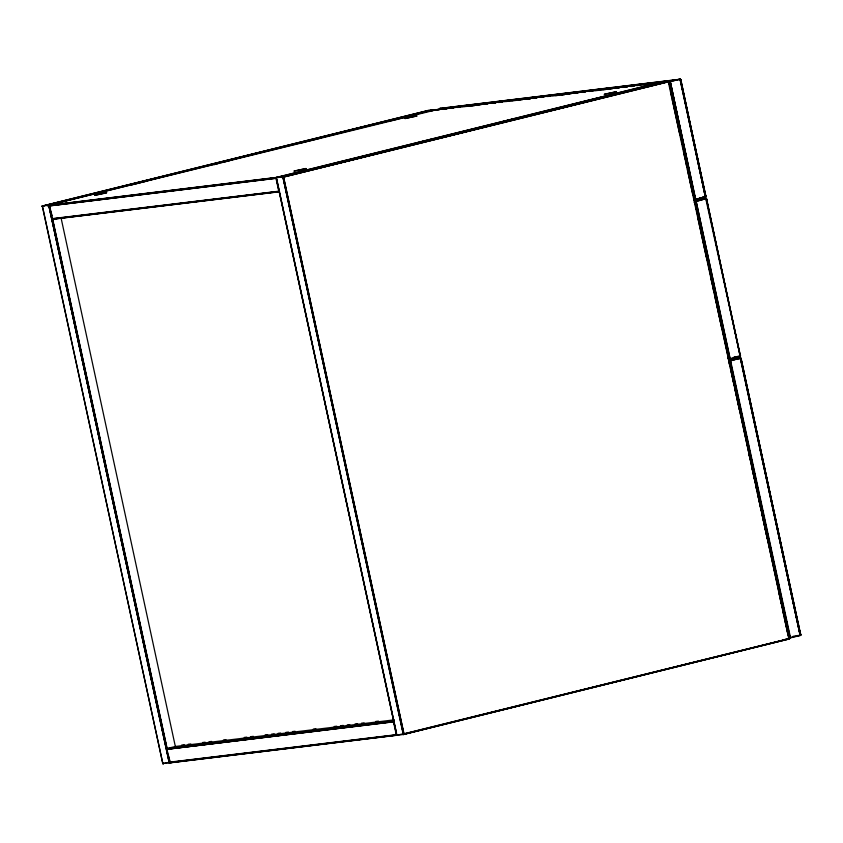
<?xml version="1.0" encoding="UTF-8"?>
<svg xmlns="http://www.w3.org/2000/svg" width="843" height="843" viewBox="0 0 843 843"><rect width="100%" height="100%" fill="white"/><g stroke="black" fill="none" stroke-linecap="round" stroke-linejoin="round"><path stroke-width="1.26" d="M42.529 206.514C40.201 205.197 52.551 205.513 48.746 205.176L441.342 108.557L439.983 108.431M680.923 80.18L679.943 79.221L670.269 81.613L668.857 82.74M694.474 201.898L704.98 198.853L706.666 199.97L706.74 199.296L705.791 198.758L694.474 201.888L695.907 201.224M728.932 361.278L739.448 358.243L741.123 359.35L741.208 358.686L740.249 358.138L728.942 361.278L730.575 360.541L790.544 637.866L800.197 635.474C801.809 634.916 799.67 633.104 800.829 634.442M694.137 199.57L704.843 197.188L705.696 195.471L706.065 196.134L705.433 197.167L694.147 199.57L695.549 199.591L670.269 81.613L665.359 82.245M729.016 359.065L739.3 356.578L740.154 354.85L740.523 355.514L739.891 356.547L728.805 359.034L730.238 358.939L696.118 201.15L694.927 201.414M694.253 202.552L695.064 201.825L729.005 358.781L730.017 358.97L696.118 201.15M704.632 197.262L705.897 195.681M740.154 354.85L739.1 356.642L740.365 355.072M800.418 634.494L800.46 633.778M166.977 748.626L393.881 720.923L393.502 721.85L166.745 749.322L167.135 748.51L175.344 746.476L394.271 719.838M661.344 82.119L276.378 177.409L275.998 178.347L278.748 191.098L279.476 191.751L278.748 191.098M396.263 734.601L396.979 735.254L396.263 734.601L393.502 721.85L393.881 720.923M276.515 178.052C276.588 176.967 276.767 178.136 276.219 177.504L396.832 735.349L397.38 735.212L396.853 734.622L396.832 735.349M396.695 735.159L397.032 734.991M661.344 82.129C661.333 82.329 671.544 81.919 668.183 81.286L789.059 638.667L404.082 733.747L403.333 734.548L789.427 638.889L783.642 639.763M170.096 762.515L169.285 763.031L48.683 205.186L434.746 109.622L439.108 109.579M50.148 207.389L49.632 204.997L49.252 205.934L275.998 178.347L276.378 177.42L396.568 733.336M42.234 205.966L162.857 763.811L163.394 763.684C159.622 763.674 173.121 762.188 169.285 763.031L48.82 205.197L169.496 762.926L175.123 761.492M434.862 109.99L670.048 81.076M403.881 734.411L404.082 733.747L403.818 734.432L170.138 762.831L169.517 762.188L396.294 734.706M728.784 362.416L729.522 361.215L789.311 637.698L790.544 637.866L788.542 637.245M49.632 205.007L49.252 205.934L275.977 178.231M166.756 749.438L167.135 748.51M434.208 109.748L427.549 110.749L434.746 109.622M661.481 82.551L658.931 83.172L661.924 82.182M661.523 82.277L668.71 81.876L668.236 81.286M427.759 110.855L428.318 110.401M694.274 199.264L694.801 199.485L669.426 82.087L668.752 82.171L669.468 81.708L679.142 79.316L680.838 79.579L705.58 196.408M668.762 82.171L669.479 81.708M788.9 639.099L668.826 81.181L281.33 177.462M403.555 734.401L282.995 176.788M728.995 359.508L740.628 358.117L800.555 635.306L788.711 637.772M169.348 763.02L175.344 761.587M704.643 197.262L705.791 196.999L680.322 79.189L439.751 108.431M666.476 82.192L670.269 81.613L695.781 199.549L694.337 199.643M730.154 360.709L790.081 637.898L730.154 360.709L729.216 360.941M430.657 110.76L429.867 110.855M42.15 206.04L428.255 110.412M42.182 206.135L428.023 110.57M42.276 206.272L427.506 110.918M42.529 206.409L162.773 763.337M47.63 205.144L75.67 198.2M78.22 197.568L85.87 195.681M88.42 195.049L96.07 193.152M98.61 192.52L106.26 190.634M108.81 190.002L116.46 188.105M119.011 187.473L126.661 185.576M129.211 184.954L133.036 184.006M135.586 183.479L187.841 170.434M190.392 169.801L198.042 167.915M200.592 167.283L208.242 165.386M214.617 163.805L218.442 162.868M220.992 162.341L232.457 159.39M235.007 158.758L242.658 156.872M245.208 156.24L252.858 154.343M255.408 153.711L263.058 151.814M265.608 151.192L273.258 149.295M275.798 148.663L283.448 146.766M285.998 146.134L289.823 145.196M296.199 143.616L300.024 142.667M306.399 141.087L344.639 131.624M347.19 130.992L354.84 129.095M357.39 128.473L365.03 126.576M367.58 125.944L375.23 124.047M377.78 123.426L385.43 121.529M387.98 120.897L427.496 111.118M62.266 202.035L49.126 205.292L169.664 762.778M129.833 185.312L137.535 183.489M140.022 182.794L147.673 180.897M213.964 164.49L219.117 163.3M221.614 162.594L229.317 160.771M299.37 143.342L318.485 138.61M388.602 121.255L396.305 119.432M398.802 118.737L403.902 117.472M430.668 110.844L433.27 110.285M434.493 109.906L661.808 82.308M167.894 753.568L49.379 205.407L54.774 204.175M214.069 164.638L216.619 164.006M430.773 111.002L433.323 110.37M51.002 205.218L54.827 204.269M278.78 191.203L52.003 218.685L52.635 219.328L55.069 218.758M49.337 205.292L276.146 177.62L662.229 81.95M276.198 177.736L281.657 176.313M341.573 161.477L333.881 163.542L341.52 161.74M344.081 161.013L349.213 159.59M415.462 143.352L423.154 141.287M425.662 140.823L433.344 138.758M500.868 122.203L514.936 118.568M590.142 99.948L585 101.381L590.089 100.212M592.65 99.485L600.342 97.43M277.779 177.525L280.329 176.893M344.07 161.118L349.171 159.854L344.07 161.329M415.451 143.447L423.102 141.55L415.451 143.658M425.652 140.918L433.302 139.032M500.858 122.298L508.508 120.412M511.058 119.78L514.883 118.831M592.64 99.59L600.29 97.693L592.65 99.801M333.87 163.848L341.52 161.845M425.652 141.129L433.302 139.127M500.868 122.52L508.508 120.517M511.058 119.991L514.883 118.937M585 101.687L590.089 100.317M668.868 81.265L282.89 176.745L403.481 734.464L789.427 638.889M668.857 81.423L283.227 176.882L403.734 734.221L789.364 638.762M668.805 81.634L283.48 177.009L403.913 734L789.238 638.615M668.762 81.75L283.617 177.093L403.997 733.874M162.815 763.21L163.394 763.684L162.91 763.189M163.163 763.589L168.505 762.42M169.949 762.767L397.148 735.117M396.716 735.286L402.48 733.947M46.997 205.534C47.714 204.09 50.833 205.987 49.231 205.049M278.748 177.557C279.275 175.945 285.103 177.22 283.206 176.577L49.463 205.123M281.14 177.135L283.743 177.167M679.142 79.316L680.333 79.642M439.519 108.462L441.353 108.557M440.236 108.462L680.628 79.316L706.012 196.714L702.735 197.114M442.649 108.389L447.875 107.756M450.478 107.44L454.398 106.966M457.001 106.65L460.921 106.176M463.534 105.849L468.75 105.217M471.363 104.901L475.273 104.427M477.886 104.11L489.625 102.677M492.238 102.361L496.158 101.887M498.761 101.571L510.51 100.138M513.124 99.822L517.033 99.348M519.646 99.031L523.556 98.547M526.169 98.231L537.908 96.808M540.521 96.492L544.441 96.007M547.044 95.691L558.793 94.268M561.406 93.952L579.668 91.729M582.281 91.402L586.191 90.928M588.804 90.612L592.724 90.138M595.327 89.822L600.553 89.189M603.156 88.863L607.076 88.389M609.689 88.072L613.599 87.598M616.212 87.282L627.951 85.849M630.564 85.533L648.836 83.309M651.439 82.993L655.359 82.519M657.972 82.203L669.711 80.77M672.324 80.454L676.234 79.98M680.153 79.505L680.744 79.432M440.763 108.631L441.532 108.694M444.135 108.368L448.044 107.893M451.964 107.419L454.577 107.103M458.487 106.629L461.1 106.313M465.009 105.828L468.929 105.354M472.839 104.88L475.452 104.564M479.372 104.089L481.975 103.773M485.895 103.289L489.804 102.814M492.417 102.498L496.327 102.024M500.247 101.55L504.167 101.065M506.769 100.749L510.689 100.275M513.292 99.959L517.212 99.485M521.122 99.01L523.735 98.684M527.655 98.21L531.564 97.735M534.177 97.419L538.087 96.945M542.007 96.46L544.61 96.144M548.53 95.67L551.143 95.354M555.052 94.88L558.972 94.405M562.882 93.921L565.495 93.605M569.404 93.13L573.324 92.656M575.938 92.34L579.847 91.866M582.46 91.539L586.37 91.065M590.29 90.591L592.903 90.275M596.812 89.801L600.732 89.326M603.335 89L607.255 88.526M611.164 88.051L613.778 87.735M617.687 87.261L620.3 86.945M624.22 86.46L628.13 85.986M632.05 85.512L634.653 85.196M638.572 84.722L642.482 84.237M645.095 83.921L649.015 83.446M652.925 82.972L655.538 82.656M659.447 82.182L669.89 80.907M673.799 80.433L676.413 80.117M441.648 109.179L453.439 107.841M455.979 107.43L459.962 107.05M462.501 106.639L474.293 105.301M476.832 104.901L480.805 104.511M483.345 104.11L487.317 103.721M489.867 103.31L495.136 102.762M497.686 102.361L501.659 101.971M504.198 101.571L508.171 101.181M510.71 100.781L515.99 100.233M518.529 99.822L522.502 99.432M525.052 99.031L536.843 97.693M539.383 97.293L543.356 96.903M545.895 96.492L549.868 96.113M552.418 95.702L564.209 94.363M566.749 93.963L570.722 93.573M573.261 93.162L585.053 91.824M587.603 91.423L605.906 89.295M608.446 88.884L612.418 88.494M614.968 88.093L618.941 87.704M621.481 87.303L626.76 86.755M629.3 86.355L633.272 85.965M635.812 85.554L639.784 85.164M642.334 84.764L647.603 84.216M650.153 83.815L654.126 83.425M656.665 83.025L661.945 82.477M436.558 110.001L439.804 109.643M443.07 109.2L446.98 108.726M450.246 108.378L453.534 108.041M457.401 107.461L460.489 107.177M463.924 106.671L467.876 106.292M470.436 105.87L474.841 105.428M478.255 104.922L481.564 104.564M484.767 104.132L488.086 103.773M491.29 103.341L495.716 102.888M498.529 102.498L502.439 102.024M505.621 101.592L508.972 101.234M512.133 100.802L516.085 100.433M519.404 99.959L522.607 99.632M526.475 99.052L530.426 98.684M532.987 98.262L536.938 97.893M540.289 97.419L543.45 97.103M547.318 96.523L550.521 96.218M553.84 95.723L557.792 95.354M561.164 94.88L564.884 94.469M568.171 93.984L571.607 93.615M574.684 93.194L578.129 92.814M582.049 92.34L585.147 92.024M589.025 91.444L592.481 91.076M595.537 90.654L599.489 90.285M602.924 89.801L606.001 89.484M609.447 89.01L612.513 88.694M616.381 88.115L619.689 87.809M622.903 87.324L626.855 86.955M630.332 86.471L634.041 86.06M637.234 85.586L640.764 85.196M643.746 84.785L647.287 84.405M651.207 83.931L655.116 83.446M658.088 83.046L661.65 82.656M472.038 105.849L474.651 105.523M492.923 103.31L495.526 102.983M527.844 99.105L530.447 98.789M541.206 97.43L543.809 97.114M555.558 95.68L558.171 95.364M562.081 94.89L564.694 94.574M624.716 87.272L627.329 86.955M631.238 86.481L633.852 86.155M652.124 83.942L654.737 83.615M49.263 205.492L276.04 177.799M47.356 205.924L275.977 178.01M52.076 218.895L278.875 191.403M52.192 219.075L278.938 191.487M52.35 219.212L279.181 191.677M52.529 219.306L279.476 191.761M705.475 196.609L706.065 196.535M702.577 197.283L705.918 196.872L680.491 79.231M699.405 197.894L705.791 196.999M693.947 199.464L694.537 199.391L669.226 82.287M693.652 200.255L706.329 198.779L740.386 356.252L734.253 357.116M695.37 200.202L706.592 198.969M697.045 200.286L700.955 199.812M706.697 200.107L704.969 198.853L706.687 199.117L740.038 355.788M706.171 199.18L706.74 199.296M694.758 201.551L695.475 201.466L729.522 358.939L728.594 358.96M694.6 201.709L695.264 201.635L729.269 358.876M739.933 355.999L740.533 355.925M737.193 356.505L740.47 356.104L706.476 198.853M733.874 357.284L740.091 356.484M727.941 358.359L729.005 358.781M728.742 358.654L729.427 359.044M728.32 359.676L740.934 358.243L800.776 635.021L800.112 635.106M731.324 359.539L741.05 358.359M732.809 359.518L736.719 359.044M741.155 359.497L739.437 358.243L741.145 358.507L800.344 634.716M734.274 359.518L736.877 359.202M740.639 358.56L741.208 358.686M729.058 361.099L729.732 361.015L789.575 637.803M728.71 361.942L729.848 365.767M800.239 634.916L800.839 634.853M797.352 635.59L800.692 635.179L740.797 358.159M793.073 636.296L795.676 635.98M799.607 635.506L800.397 635.401M788.9 637.877L789.828 637.866L729.943 360.846M789.311 637.993L790.323 637.898M784.19 639.626L789.343 639.005L668.784 81.149M181.677 745.064L184.28 744.748M188.189 744.274L190.803 743.958M202.531 742.535L205.134 742.209M209.043 741.735L211.646 741.418M223.374 739.996L225.987 739.68M244.228 737.456L246.83 737.14M250.74 736.666L253.353 736.35M265.081 734.917L267.684 734.601M271.594 734.127L274.196 733.81M278.106 733.336L280.719 733.02M285.925 732.388L288.538 732.072M292.447 731.587L295.05 731.271M313.29 729.058L315.904 728.742M334.144 726.518L336.747 726.202M340.656 725.728L343.27 725.412M347.179 724.938L349.782 724.622M354.998 723.979L357.601 723.663M361.51 723.189L364.113 722.872M375.841 721.45L378.454 721.134M393.649 721.123L166.798 748.89L393.512 721.408M166.735 749.216L393.491 721.513M166.745 749.322L393.481 721.745M169.591 762.399L396.389 734.906M169.706 762.578L396.526 735.075M739.1 356.642L740.249 356.378L705.791 198.758M427.58 110.686L432.343 110.454M427.759 110.538L432.406 110.412M52.635 219.328L52.003 218.685M170.138 762.831L169.517 762.188M740.449 358.106L800.197 635.474L740.249 358.138M679.943 79.221L705.433 197.167L680.322 79.189M669.848 81.782L695.317 199.591L670.269 81.613M669.637 81.919L695.064 199.559M670.638 91.898L671.745 96.998M672.293 99.548L673.388 104.648M673.947 107.187L679.458 132.678M684.137 154.343L685.243 159.432M685.791 161.982L686.897 167.083M687.445 169.633L689.374 178.547M689.922 181.097L692.957 195.112M697.593 216.567L698.699 221.677M699.247 224.227L700.354 229.338M700.902 231.899L706.423 257.431M711.123 279.149L712.23 284.249M712.778 286.81L713.884 291.92M715.264 298.296L716.371 303.406M716.919 305.967L721.619 327.674M730.407 368.338L734.021 385.061M734.58 387.643L739.311 409.508M749.048 454.546L750.154 459.688M751.545 466.126L752.662 471.269M753.22 473.84L754.327 478.993M755.718 485.42L756.835 490.573M757.393 493.144L761.008 509.867M761.566 512.439L767.13 538.182M778.532 590.932L779.649 596.075M780.196 598.646L781.313 603.799M782.704 610.227L783.821 615.379M784.369 617.951L787.994 634.674M282.805 176.724L403.27 734.569M276.135 177.62L396.737 735.328M61.181 218.463L175.65 747.889M51.434 213.363L51.95 215.755M52.54 218.485L167.325 749.353M169.464 759.258L169.98 761.65M49.505 205.481L51.855 215.84M52.287 218.337L167.146 749.596M168.621 755.908L169.654 761.176M168.452 756.15L169.843 762.578M740.628 358.117L800.197 635.474M680.143 79.189L705.433 197.167M94.711 195.334L106.639 192.773L94.711 195.334M294.112 171.076L306.041 168.516L294.112 171.076M404.946 118.547L416.874 115.986L404.946 118.547M604.347 94.279L616.286 91.729L604.347 94.279M170.096 762.209L169.843 762.894L170.096 762.209"/></g></svg>
